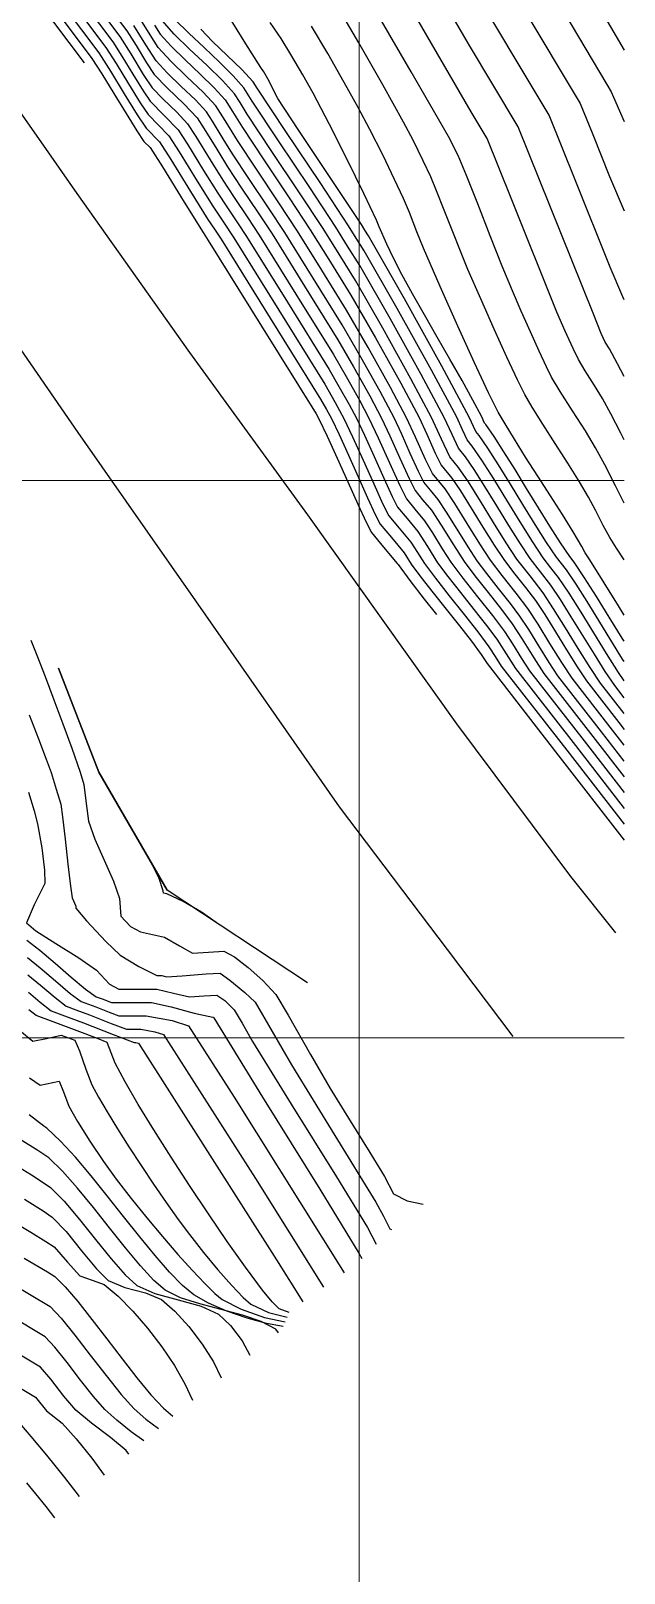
# Model space of a CAD drawing. Extents: x 62405 to 62842, y 108162 to 109685.
# Drawn here: x 62535.3 to 62561.9, y 109526 to 109595.2 of the extents above; entities that cross this region are included whole.
import ezdxf

# ---------------------------------------------------------------- set-up
doc = ezdxf.new("R2010")
doc.units = 0
doc.header["$LTSCALE"] = 0.999976
doc.header["$MEASUREMENT"] = 0
for name, color, linetype in [('coordinate', 2, 'Continuous'), ('curve livello 1 m', 2, 'Continuous'), ('curve livello 1m', 2, 'Continuous'), ('curve livello 5 m', 7, 'Continuous'), ('curve livello 5m', 7, 'Continuous'), ('Per+Mod Surf', 7, 'Continuous'), ('Strade', 7, 'Continuous'), ('TalusHautBas', 7, 'Continuous')]:
    doc.layers.add(name, color=color, linetype=linetype)

msp = doc.modelspace()

# ---------------------------------------------------------------- linework, layer by layer
at = {"layer": 'coordinate', "linetype": 'Continuous', "lineweight": 0}
for p, q in [((62550, 109634.678), (62550, 109487.501)), ((62418.386, 109575), (62561.886, 109575)), ((62462.397, 109550), (62561.886, 109550))]:
    msp.add_line(p, q, dxfattribs=at)
at = {"layer": 'curve livello 1 m', "flags": 128}
for points in [[(62535.193, 109564.498), (62535.609, 109563.418), (62535.954, 109562.504), (62536.175, 109561.898), (62536.408, 109561.15), (62536.605, 109560.48), (62536.685, 109559.916), (62536.801, 109558.919), (62536.93, 109557.785), (62537.046, 109556.809), (62537.124, 109556.286), (62537.278, 109555.903), (62537.285, 109555.815), (62537.762, 109555.246), (62538.628, 109554.323), (62539.267, 109553.704), (62540.109, 109553.205), (62540.916, 109552.789), (62541.147, 109552.79), (62541.347, 109552.742), (62542.052, 109552.784), (62543.132, 109552.874), (62543.766, 109552.9), (62544.187, 109552.594), (62544.87, 109552.028), (62545.327, 109551.605), (62545.327, 109551.605), (62546.091, 109550.283), (62546.955, 109548.781), (62548.909, 109545.616), (62550.748, 109542.631), (62551.083, 109541.992), (62551.38, 109541.429), (62551.446, 109541.406)], [(62535.156, 109561.023), (62535.413, 109560.178), (62535.566, 109559.6), (62535.76, 109558.521), (62535.883, 109557.528), (62535.898, 109556.92), (62535.419, 109555.969), (62535.064, 109555.16)], [(62543.581, 109555.176), (62542.919, 109555.639), (62542.1, 109556.114), (62541.37, 109556.459), (62541.37, 109556.459), (62541.215, 109556.492), (62541.206, 109556.599), (62541.021, 109557.148), (62540.775, 109557.673)], [(62535.064, 109555.16), (62535.486, 109554.798), (62536.393, 109554.226), (62537.423, 109553.591), (62538.21, 109553.037), (62538.801, 109552.407), (62539.208, 109552.182), (62540, 109552.178), (62540.912, 109552.189), (62541.664, 109552.007), (62542.386, 109551.837), (62543.047, 109551.888), (62543.606, 109551.917), (62543.975, 109551.673), (62544.394, 109551.263), (62544.742, 109550.665), (62545.216, 109549.838), (62546.946, 109547.024), (62548.983, 109543.758), (62550.367, 109541.487), (62550.76, 109540.74)], [(62535.085, 109554.38), (62535.67, 109553.934), (62536.361, 109553.346), (62537.072, 109552.727), (62537.713, 109552.188), (62538.196, 109551.841), (62538.461, 109551.743), (62538.877, 109551.58), (62539.738, 109551.579), (62540.677, 109551.588), (62541.563, 109551.393), (62542.589, 109551.108), (62543.424, 109550.932), (62543.447, 109550.934), (62543.462, 109550.922), (62543.477, 109550.895), (62545.663, 109547.339), (62548.237, 109543.213), (62549.987, 109540.342), (62550.115, 109540.099)], [(62535.108, 109553.601), (62535.691, 109553.147), (62536.377, 109552.555), (62537.032, 109551.994), (62537.522, 109551.63), (62538.183, 109551.386), (62538.787, 109551.149), (62539.216, 109550.982), (62539.803, 109550.981), (62540.442, 109550.987), (62541.6, 109550.78), (62542.34, 109550.534), (62544.382, 109547.335), (62549.324, 109539.454)], [(62535.155, 109552.042), (62535.691, 109551.6), (62536.176, 109551.209), (62536.779, 109550.985), (62537.625, 109550.673), (62538.952, 109550.151), (62539.895, 109549.784), (62539.971, 109549.785), (62540.091, 109549.756), (62546.294, 109540.035), (62547.47, 109538.159)], [(62546.857, 109537.676), (62546.412, 109537.834), (62546.097, 109538.154), (62545.661, 109538.686), (62545.661, 109538.686), (62544.899, 109539.715), (62544.08, 109540.868), (62543.231, 109542.102), (62542.38, 109543.375), (62541.554, 109544.646), (62540.78, 109545.872), (62540.085, 109547.012), (62539.497, 109548.024), (62539.042, 109548.866), (62539.042, 109548.866), (62538.687, 109549.791), (62538.259, 109549.964), (62537.347, 109550.316), (62537.347, 109550.316), (62536.27, 109550.713), (62535.502, 109550.998), (62535.502, 109550.998), (62535.178, 109551.263)], [(62534.764, 109550.322), (62535.36, 109549.847), (62535.969, 109549.97), (62536.631, 109550.121), (62537.068, 109549.959), (62537.24, 109549.892), (62537.454, 109549.411), (62537.734, 109548.592), (62538.006, 109547.898), (62538.306, 109547.342), (62538.695, 109546.673), (62539.154, 109545.92), (62539.666, 109545.109), (62540.212, 109544.269), (62540.774, 109543.428), (62541.335, 109542.612), (62541.876, 109541.85), (62542.38, 109541.17), (62543.007, 109540.372), (62543.662, 109539.585), (62544.279, 109538.885), (62544.791, 109538.347), (62545.133, 109538.045), (62545.922, 109537.677), (62546.767, 109537.469)], [(62535.21, 109548.204), (62535.681, 109547.879), (62536.534, 109548.063), (62536.728, 109547.583), (62536.969, 109546.93), (62537.358, 109546.246), (62537.909, 109545.369), (62538.522, 109544.454), (62539.099, 109543.654), (62539.764, 109542.797), (62540.465, 109541.929), (62541.174, 109541.081), (62541.862, 109540.286), (62542.502, 109539.574), (62543.066, 109538.977), (62543.526, 109538.528), (62543.855, 109538.257), (62544.7, 109537.821), (62545.746, 109537.452), (62546.678, 109537.261)], [(62546.378, 109536.766), (62546.251, 109536.934), (62545.603, 109537.271), (62544.757, 109537.552), (62543.808, 109537.804), (62542.852, 109538.058), (62541.983, 109538.34), (62541.298, 109538.681), (62541.298, 109538.681), (62540.788, 109539.117), (62540.184, 109539.771), (62539.513, 109540.576), (62538.8, 109541.469), (62538.073, 109542.384), (62537.357, 109543.257), (62536.68, 109544.022), (62536.068, 109544.615), (62536.068, 109544.615), (62535.574, 109544.951), (62534.782, 109545.433)], [(62534.519, 109544.338), (62535.298, 109543.849), (62535.868, 109543.481), (62536.148, 109543.286), (62536.764, 109542.67), (62537.453, 109541.856), (62538.17, 109540.957), (62538.868, 109540.088), (62539.499, 109539.362), (62540.019, 109538.893), (62540.836, 109538.532), (62541.878, 109538.244), (62542.907, 109537.957), (62543.686, 109537.599), (62544.219, 109537.09), (62544.74, 109536.408), (62545.091, 109535.759)], [(62534.98, 109542.758), (62535.816, 109542.232), (62536.227, 109541.957), (62536.847, 109541.304), (62537.54, 109540.445), (62538.205, 109539.629), (62538.741, 109539.105), (62539.488, 109538.805), (62540.403, 109538.562), (62541.121, 109538.265), (62541.719, 109537.743), (62542.35, 109537.046), (62542.951, 109536.259), (62543.457, 109535.467), (62543.803, 109534.752)], [(62533.797, 109542.141), (62535.269, 109541.28), (62535.943, 109540.866), (62536.306, 109540.628), (62536.91, 109539.933), (62537.462, 109539.317), (62538.017, 109539.123), (62538.557, 109538.931), (62539.177, 109538.412), (62539.838, 109537.743), (62540.502, 109536.971), (62541.137, 109536.139), (62541.707, 109535.294), (62542.178, 109534.481), (62542.515, 109533.745)], [(62540.34, 109531.914), (62539.766, 109532.329), (62539.119, 109532.851), (62538.592, 109533.325), (62538.592, 109533.325), (62538.082, 109533.901), (62537.496, 109534.645), (62536.897, 109535.427), (62536.348, 109536.117), (62535.91, 109536.583), (62535.91, 109536.583), (62531.117, 109539.458)], [(62533.563, 109539.476), (62536.126, 109537.939), (62536.626, 109537.419), (62537.246, 109536.658), (62537.934, 109535.765), (62538.64, 109534.845), (62539.313, 109534.005), (62539.903, 109533.351), (62540.43, 109532.891), (62540.991, 109532.473)], [(62526.224, 109539.423), (62535.478, 109533.872), (62535.972, 109533.272), (62536.672, 109532.707), (62537.304, 109532.007), (62537.999, 109531.143), (62538.548, 109530.375)], [(62539.657, 109531.328), (62539.535, 109531.481), (62538.843, 109532.061), (62537.985, 109532.711), (62537.282, 109533.298), (62537.282, 109533.298), (62536.751, 109533.927), (62536.165, 109534.689), (62535.694, 109535.227), (62535.694, 109535.227), (62528.67, 109539.441)], [(62535.072, 109530.032), (62535.475, 109529.545), (62535.941, 109528.966), (62536.33, 109528.469)]]:
    msp.add_lwpolyline(points, dxfattribs=at)
at = {"layer": 'curve livello 1m', "flags": 128}
for points in [[(62556.917, 109599.826), (62561.114, 109592.77), (62561.302, 109592.448), (62561.412, 109592.205), (62561.886, 109591.109)], [(62561.886, 109573.983), (62561.491, 109574.765), (62561.013, 109575.71), (62560.603, 109576.478), (62560.603, 109576.478), (62560.147, 109577.228), (62559.569, 109578.133), (62559.016, 109579.002), (62558.633, 109579.644), (62558.633, 109579.644), (62558.406, 109580.099), (62558.075, 109580.806), (62557.681, 109581.672), (62557.266, 109582.604), (62556.872, 109583.509), (62556.872, 109583.509), (62556.418, 109584.616), (62555.877, 109585.988), (62555.319, 109587.416), (62554.815, 109588.687), (62554.437, 109589.591), (62554.437, 109589.591), (62554.012, 109590.444), (62552.329, 109593.342), (62549.458, 109598.285)], [(62561.886, 109576.832), (62561.736, 109577.129), (62561.295, 109577.989), (62560.914, 109578.691), (62560.914, 109578.691), (62560.561, 109579.264), (62560.137, 109579.927), (62559.832, 109580.429), (62559.832, 109580.429), (62559.592, 109580.926), (62559.234, 109581.711), (62558.866, 109582.551), (62558.866, 109582.551), (62556.816, 109587.67), (62555.739, 109590.35), (62555.026, 109591.542), (62551.022, 109598.435)], [(62561.886, 109579.669), (62561.59, 109580.237), (62561.225, 109580.905), (62561.225, 109580.905), (62561.032, 109581.215), (62560.859, 109581.593), (62560.494, 109582.506), (62557.13, 109590.875), (62554.902, 109594.598), (62552.586, 109598.585)], [(62559.935, 109597.644), (62561.886, 109594.314)], [(62534.863, 109597.469), (62537.655, 109593.74)], [(62535.423, 109597.388), (62538.002, 109593.943), (62538.449, 109593.252), (62538.988, 109592.374), (62539.537, 109591.47), (62540.016, 109590.697), (62540.342, 109590.217), (62540.617, 109589.939), (62541.168, 109589.073), (62542.141, 109587.492), (62542.992, 109586.128), (62543.226, 109585.776), (62545.616, 109581.934), (62548.067, 109577.995), (62548.187, 109577.779), (62548.561, 109577.001), (62549.01, 109576.014), (62549.484, 109574.951), (62549.932, 109573.95), (62550.305, 109573.143), (62550.553, 109572.667), (62551.09, 109572.016), (62551.708, 109571.281), (62551.741, 109571.229), (62552.268, 109570.511), (62552.91, 109569.683), (62553.472, 109568.991)], [(62535.982, 109597.306), (62538.315, 109594.19), (62538.837, 109593.376), (62539.459, 109592.356), (62540.039, 109591.409), (62540.433, 109590.819), (62541.038, 109590.207), (62541.542, 109589.414), (62542.434, 109587.966), (62543.213, 109586.718), (62543.506, 109586.275), (62543.798, 109585.835), (62546.002, 109582.293), (62548.262, 109578.66), (62548.53, 109578.19), (62548.75, 109577.785), (62549.096, 109577.064), (62549.512, 109576.148), (62549.951, 109575.163), (62550.367, 109574.234), (62550.713, 109573.487), (62550.943, 109573.045), (62551.441, 109572.442), (62552.014, 109571.76), (62552.333, 109571.257), (62552.77, 109570.665), (62553.311, 109569.972), (62553.903, 109569.228), (62554.495, 109568.484), (62555.036, 109567.791), (62555.474, 109567.198), (62555.733, 109566.791), (62558.917, 109562.693), (62561.886, 109558.871)], [(62536.541, 109597.225), (62538.628, 109594.437), (62539.095, 109593.709), (62539.652, 109592.796), (62540.171, 109591.949), (62540.523, 109591.421), (62540.992, 109590.948), (62541.459, 109590.476), (62541.917, 109589.755), (62542.726, 109588.441), (62543.433, 109587.307), (62543.903, 109586.599), (62544.37, 109585.894), (62546.388, 109582.651), (62548.458, 109579.325), (62548.927, 109578.502), (62549.312, 109577.791), (62549.704, 109576.968), (62550.176, 109575.921), (62550.655, 109574.848), (62551.065, 109573.949), (62551.333, 109573.424), (62551.792, 109572.867), (62552.32, 109572.239), (62552.614, 109571.777), (62552.926, 109571.285), (62553.422, 109570.618), (62554.042, 109569.829), (62554.704, 109569), (62555.324, 109568.211), (62555.822, 109567.543), (62556.096, 109567.111), (62556.369, 109566.681), (62559.307, 109562.901), (62561.886, 109559.581)], [(62537.1, 109597.144), (62538.942, 109594.684), (62539.353, 109594.042), (62539.845, 109593.236), (62540.302, 109592.489), (62540.613, 109592.023), (62541.248, 109591.383), (62541.88, 109590.744), (62542.291, 109590.097), (62543.019, 109588.916), (62543.654, 109587.897), (62544.059, 109587.283), (62544.54, 109586.564), (62544.943, 109585.953), (62546.774, 109583.009), (62548.653, 109579.99), (62549.091, 109579.228), (62549.544, 109578.416), (62549.874, 109577.797), (62550.233, 109577.044), (62550.665, 109576.086), (62551.102, 109575.105), (62551.478, 109574.283), (62551.723, 109573.802), (62552.143, 109573.293), (62552.626, 109572.718), (62553.059, 109572.038), (62553.518, 109571.314), (62553.973, 109570.703), (62554.54, 109569.981), (62555.146, 109569.222), (62555.714, 109568.5), (62556.169, 109567.888), (62556.588, 109567.228), (62557.006, 109566.572), (62559.696, 109563.109), (62561.886, 109560.291)], [(62538.218, 109596.981), (62539.568, 109595.178), (62539.988, 109594.515), (62540.462, 109593.737), (62540.793, 109593.227), (62541.39, 109592.602), (62542.129, 109591.903), (62542.722, 109591.28), (62543.04, 109590.779), (62543.603, 109589.865), (62544.095, 109589.076), (62544.721, 109588.127), (62545.465, 109587.015), (62546.087, 109586.071), (62547.547, 109583.726), (62549.044, 109581.32), (62549.746, 109580.1), (62550.47, 109578.799), (62550.999, 109577.808), (62551.375, 109577.011), (62551.823, 109576.011), (62552.235, 109575.096), (62552.503, 109574.558), (62552.845, 109574.144), (62553.237, 109573.677), (62553.68, 109572.998), (62554.224, 109572.114), (62554.704, 109571.37), (62555.183, 109570.731), (62555.783, 109569.975), (62556.383, 109569.218), (62556.863, 109568.578), (62557.316, 109567.88), (62557.83, 109567.046), (62558.28, 109566.352), (62558.28, 109566.352), (62560.475, 109563.526), (62561.886, 109561.71)], [(62561.886, 109571.453), (62561.541, 109571.975), (62561.237, 109572.444), (62561.237, 109572.444), (62560.949, 109572.988), (62560.6, 109573.68), (62560.293, 109574.264), (62560.293, 109574.264), (62559.882, 109574.951), (62559.36, 109575.779), (62558.792, 109576.666), (62558.24, 109577.53), (62557.766, 109578.288), (62557.434, 109578.859), (62557.434, 109578.859), (62557.105, 109579.519), (62556.624, 109580.545), (62556.052, 109581.801), (62555.449, 109583.153), (62554.879, 109584.467), (62554.879, 109584.467), (62554.569, 109585.223), (62554.199, 109586.161), (62553.817, 109587.137), (62553.473, 109588.006), (62553.215, 109588.624), (62553.215, 109588.624), (62552.869, 109589.354), (62552.413, 109590.267), (62551.984, 109591.089), (62551.984, 109591.089), (62551.064, 109592.752), (62549.98, 109594.645), (62548.918, 109596.449)], [(62557.346, 109596.212), (62559.913, 109591.923), (62560.477, 109590.527), (62561.232, 109588.641), (62561.886, 109587.099)], [(62561.886, 109563.129), (62561.254, 109563.942), (62559.553, 109566.132), (62559.093, 109566.832), (62558.558, 109567.697), (62558.021, 109568.563), (62557.558, 109569.269), (62557.558, 109569.269), (62557.038, 109569.952), (62556.408, 109570.743), (62555.889, 109571.426), (62555.889, 109571.426), (62555.405, 109572.165), (62554.84, 109573.081), (62554.289, 109573.972), (62553.849, 109574.635), (62553.849, 109574.635), (62553.283, 109575.315), (62552.979, 109575.943), (62552.527, 109576.955), (62552.124, 109577.82), (62552.124, 109577.82), (62551.396, 109579.183), (62550.4, 109580.972), (62549.434, 109582.651), (62549.434, 109582.651), (62548.319, 109584.442), (62547.232, 109586.19), (62546.39, 109587.467), (62545.383, 109588.971), (62544.536, 109590.256), (62544.536, 109590.256), (62543.981, 109591.151), (62543.564, 109591.816), (62543.564, 109591.816), (62543, 109592.427), (62542.271, 109593.122), (62541.541, 109593.818), (62540.974, 109594.432), (62540.974, 109594.432), (62540.616, 109594.997), (62540.195, 109595.672)], [(62561.886, 109565.258), (62561.464, 109565.802), (62561.041, 109566.434), (62560.554, 109567.206), (62560.034, 109568.048), (62559.515, 109568.891), (62559.026, 109569.666), (62558.6, 109570.304), (62558.6, 109570.304), (62558.133, 109570.907), (62557.667, 109571.51), (62557.667, 109571.51), (62557.228, 109572.169), (62556.718, 109572.982), (62556.175, 109573.864), (62555.642, 109574.73), (62555.159, 109575.494), (62554.767, 109576.073), (62554.767, 109576.073), (62554.453, 109576.449), (62554.163, 109577.07), (62553.811, 109577.837), (62553.811, 109577.837), (62552.785, 109579.758), (62551.381, 109582.28), (62550.02, 109584.646), (62550.02, 109584.646), (62549.478, 109585.517), (62548.949, 109586.367), (62547.777, 109588.144), (62546.377, 109590.237), (62545.198, 109592.025), (62545.198, 109592.025), (62544.827, 109592.621), (62544.343, 109593.165), (62543.725, 109593.779), (62543.039, 109594.427), (62542.352, 109595.076), (62541.731, 109595.691)], [(62561.886, 109566.883), (62561.816, 109566.993), (62561.289, 109567.844), (62560.749, 109568.722), (62560.221, 109569.574), (62559.728, 109570.349), (62559.294, 109570.994), (62559.294, 109570.994), (62558.852, 109571.566), (62558.408, 109572.229), (62557.896, 109573.038), (62557.346, 109573.929), (62556.788, 109574.838), (62556.254, 109575.701), (62555.774, 109576.453), (62555.379, 109577.031), (62555.379, 109577.031), (62555.233, 109577.206), (62554.936, 109577.849), (62553.711, 109580.142), (62552.035, 109583.152), (62550.411, 109585.976), (62550.411, 109585.976), (62550.25, 109586.234), (62550.094, 109586.485), (62548.785, 109588.463), (62547.255, 109590.746), (62546.342, 109592.144), (62546.342, 109592.144), (62545.903, 109593.024), (62545.721, 109593.338), (62545.589, 109593.528), (62544.907, 109594.596), (62544.131, 109595.847)], [(62561.886, 109567.791), (62561.804, 109567.924), (62561.219, 109568.876), (62560.646, 109569.8), (62560.111, 109570.64), (62559.642, 109571.34), (62559.642, 109571.34), (62559.444, 109571.595), (62559.029, 109572.212), (62558.553, 109572.958), (62558.04, 109573.785), (62557.511, 109574.646), (62556.989, 109575.496), (62556.495, 109576.288), (62556.053, 109576.975), (62555.685, 109577.511), (62555.685, 109577.511), (62555.623, 109577.584), (62555.498, 109577.855), (62555.098, 109578.611), (62554.613, 109579.488), (62554.07, 109580.446), (62553.5, 109581.441), (62552.932, 109582.434), (62552.395, 109583.382), (62551.918, 109584.244), (62551.532, 109584.978), (62551.532, 109584.978), (62551.236, 109585.607), (62550.892, 109586.383), (62550.892, 109586.383), (62550.769, 109586.689), (62550.207, 109587.888), (62549.457, 109589.414), (62548.654, 109591), (62547.93, 109592.379), (62547.93, 109592.379), (62547.466, 109593.211), (62546.937, 109594.123), (62546.501, 109594.841), (62546.501, 109594.841), (62546.006, 109595.557)], [(62561.886, 109562.419), (62560.865, 109563.734), (62558.917, 109566.242), (62558.523, 109566.841), (62558.065, 109567.58), (62557.606, 109568.32), (62557.211, 109568.924), (62557.211, 109568.924), (62556.785, 109569.49), (62556.253, 109570.161), (62555.721, 109570.832), (62555.296, 109571.398), (62555.296, 109571.398), (62554.881, 109572.033), (62554.395, 109572.821), (62553.921, 109573.586), (62553.543, 109574.156), (62553.543, 109574.156), (62553.196, 109574.57), (62552.893, 109574.937), (62552.893, 109574.937), (62552.656, 109575.413), (62552.291, 109576.222), (62551.895, 109577.108), (62551.562, 109577.814), (62551.562, 109577.814), (62550.933, 109578.991), (62550.073, 109580.536), (62549.239, 109581.986), (62549.239, 109581.986), (62547.933, 109584.084), (62546.66, 109586.131), (62545.927, 109587.241), (62545.052, 109588.549), (62544.316, 109589.666), (62544.316, 109589.666), (62543.896, 109590.34), (62543.415, 109591.12), (62543.143, 109591.548), (62543.143, 109591.548), (62542.651, 109592.081), (62542.015, 109592.687), (62541.379, 109593.294), (62540.884, 109593.829), (62540.884, 109593.829), (62540.423, 109594.557), (62539.882, 109595.425)], [(62540.809, 109595.437), (62541.064, 109595.034), (62541.555, 109594.491), (62542.188, 109593.876), (62542.866, 109593.238), (62543.497, 109592.625), (62543.985, 109592.085), (62544.316, 109591.556), (62544.757, 109590.845), (62545.715, 109589.393), (62546.852, 109587.693), (62547.804, 109586.249), (62548.705, 109584.801), (62549.629, 109583.316), (62550.727, 109581.408), (62551.859, 109579.375), (62552.686, 109577.826), (62553.029, 109577.089), (62553.414, 109576.228), (62553.673, 109575.693), (62554.155, 109575.115), (62554.543, 109574.537), (62555.026, 109573.765), (62555.547, 109572.915), (62556.051, 109572.105), (62556.481, 109571.454), (62556.925, 109570.871), (62557.462, 109570.197), (62557.905, 109569.614), (62558.32, 109568.988), (62558.799, 109568.221), (62559.3, 109567.407), (62559.778, 109566.643), (62560.19, 109566.022), (62561.644, 109564.151), (62561.886, 109563.839)], [(62561.886, 109566.012), (62561.635, 109566.388), (62561.099, 109567.238), (62560.527, 109568.165), (62559.954, 109569.094), (62559.416, 109569.947), (62558.947, 109570.649), (62558.947, 109570.649), (62558.603, 109571.094), (62558.259, 109571.538), (62558.259, 109571.538), (62557.777, 109572.262), (62557.216, 109573.156), (62556.621, 109574.125), (62556.035, 109575.076), (62555.504, 109575.916), (62555.073, 109576.552), (62555.073, 109576.552), (62554.843, 109576.828), (62554.631, 109577.281), (62554.373, 109577.843), (62554.373, 109577.843), (62553.248, 109579.95), (62551.708, 109582.716), (62550.215, 109585.311), (62550.215, 109585.311), (62549.864, 109585.876), (62549.521, 109586.426), (62548.24, 109588.37), (62546.708, 109590.659), (62545.419, 109592.614), (62545.419, 109592.614), (62545.247, 109592.889), (62544.734, 109593.445), (62544.072, 109594.076), (62543.411, 109594.706), (62542.899, 109595.26)]]:
    msp.add_lwpolyline(points, dxfattribs=at)
at = {"layer": 'curve livello 5 m', "flags": 128}
for points in [[(62535.265, 109567.837), (62535.533, 109567.169), (62535.908, 109566.205), (62536.303, 109565.165), (62536.703, 109564.083), (62537.099, 109562.989), (62537.476, 109561.914), (62537.476, 109561.914), (62537.644, 109561.361), (62537.746, 109560.51), (62537.847, 109559.722), (62537.847, 109559.722), (62538.136, 109558.915), (62538.557, 109557.964), (62538.972, 109557.024), (62539.242, 109556.251), (62539.242, 109556.251), (62539.307, 109555.454), (62539.732, 109555.001), (62540.183, 109554.751), (62540.729, 109554.635), (62541.269, 109554.519), (62541.269, 109554.519), (62541.93, 109554.128), (62542.524, 109553.791), (62542.524, 109553.791), (62543.241, 109553.844), (62543.925, 109553.883), (62543.925, 109553.883), (62544.397, 109553.628), (62545.017, 109553.16), (62545.674, 109552.569), (62546.26, 109551.947), (62546.26, 109551.947), (62546.806, 109551.02), (62547.812, 109549.251), (62548.693, 109547.724), (62548.693, 109547.724), (62549.511, 109546.393), (62550.474, 109544.85), (62551.129, 109543.776), (62551.534, 109543.004), (62552.144, 109542.694), (62552.875, 109542.536)], [(62535.132, 109552.821), (62535.705, 109552.363), (62536.353, 109551.802), (62536.849, 109551.42), (62536.849, 109551.42), (62537.288, 109551.256), (62537.904, 109551.03), (62537.904, 109551.03), (62538.869, 109550.65), (62539.555, 109550.383), (62539.555, 109550.383), (62540.207, 109550.386), (62540.822, 109550.276), (62541.216, 109550.145), (62541.216, 109550.145), (62545.338, 109543.685), (62548.397, 109538.807)], [(62546.588, 109537.054), (62545.838, 109537.178), (62544.965, 109537.415), (62544.066, 109537.732), (62543.238, 109538.095), (62542.576, 109538.469), (62542.576, 109538.469), (62542.073, 109538.884), (62541.49, 109539.485), (62540.843, 109540.229), (62540.151, 109541.075), (62539.43, 109541.981), (62538.697, 109542.905), (62537.969, 109543.805), (62537.264, 109544.64), (62536.598, 109545.367), (62535.989, 109545.944), (62535.852, 109546.03), (62535.193, 109546.542)], [(62534.97, 109540.11), (62536.009, 109539.494), (62536.342, 109539.295), (62536.809, 109538.826), (62537.372, 109538.163), (62538.003, 109537.366), (62538.674, 109536.491), (62539.359, 109535.597), (62540.028, 109534.742), (62540.655, 109533.982), (62541.213, 109533.378), (62541.643, 109533.031)], [(62534.751, 109532.715), (62535.272, 109532.116), (62535.272, 109532.116), (62535.965, 109531.277), (62536.768, 109530.279), (62537.439, 109529.422)]]:
    msp.add_lwpolyline(points, dxfattribs=at)
at = {"layer": 'curve livello 5m', "flags": 128}
for points in [[(62561.886, 109583.108), (62561.826, 109583.252), (62561.266, 109584.571), (62559.695, 109588.494), (62558.522, 109591.399), (62554.778, 109597.654)], [(62537.659, 109597.062), (62539.255, 109594.931), (62539.751, 109594.148), (62540.311, 109593.227), (62540.703, 109592.625), (62540.703, 109592.625), (62541.197, 109592.107), (62541.81, 109591.528), (62542.301, 109591.012), (62542.301, 109591.012), (62542.666, 109590.438), (62543.311, 109589.39), (62543.875, 109588.487), (62543.875, 109588.487), (62544.39, 109587.705), (62545.003, 109586.789), (62545.515, 109586.012), (62545.515, 109586.012), (62547.161, 109583.368), (62548.848, 109580.655), (62549.419, 109579.664), (62550.007, 109578.607), (62550.437, 109577.802), (62550.437, 109577.802), (62550.856, 109576.914), (62551.355, 109575.799), (62551.814, 109574.78), (62552.113, 109574.18), (62552.113, 109574.18), (62552.494, 109573.719), (62552.931, 109573.198), (62552.931, 109573.198), (62553.288, 109572.651), (62553.725, 109571.94), (62554.111, 109571.342), (62554.111, 109571.342), (62554.645, 109570.63), (62555.313, 109569.788), (62555.981, 109568.945), (62556.516, 109568.233), (62556.516, 109568.233), (62556.876, 109567.677), (62557.285, 109567.014), (62557.643, 109566.462), (62557.643, 109566.462), (62560.086, 109563.318), (62561.886, 109561)], [(62561.886, 109564.548), (62560.827, 109565.912), (62560.363, 109566.611), (62559.824, 109567.473), (62559.26, 109568.39), (62558.72, 109569.254), (62558.253, 109569.959), (62558.253, 109569.959), (62557.663, 109570.721), (62557.074, 109571.482), (62556.591, 109572.214), (62556.025, 109573.123), (62555.439, 109574.078), (62554.896, 109574.945), (62554.461, 109575.594), (62554.063, 109576.071), (62553.695, 109576.858), (62553.249, 109577.832), (62552.322, 109579.567), (62551.054, 109581.844), (62549.825, 109583.981), (62549.092, 109585.159), (62548.377, 109586.308), (62547.315, 109587.918), (62546.046, 109589.815), (62544.977, 109591.435), (62544.651, 109591.961), (62544.406, 109592.353), (62543.862, 109592.954), (62543.16, 109593.637), (62542.405, 109594.347), (62541.701, 109595.032), (62541.154, 109595.636)], [(62561.886, 109568.962), (62561.628, 109569.38), (62560.342, 109571.439), (62560.137, 109571.753), (62559.982, 109572.051), (62559.595, 109572.704), (62559.114, 109573.477), (62558.576, 109574.324), (62558.015, 109575.199), (62557.466, 109576.057), (62556.962, 109576.853), (62556.54, 109577.54), (62556.234, 109578.073), (62555.803, 109578.939), (62555.173, 109580.284), (62554.423, 109581.93), (62553.633, 109583.703), (62552.885, 109585.425), (62552.588, 109586.161), (62552.25, 109587.024), (62551.992, 109587.656), (62551.589, 109588.516), (62551.052, 109589.609), (62550.476, 109590.746), (62549.957, 109591.734), (62549.329, 109592.869), (62548.59, 109594.159), (62547.865, 109595.39)]]:
    msp.add_lwpolyline(points, dxfattribs=at)
at = {"layer": 'Per+Mod Surf', "linetype": 'Continuous'}
for p, q in [((62538.31, 109561.925), (62536.51, 109566.592)), ((62541.379, 109556.63), (62538.31, 109561.925)), ((62547.683, 109552.468), (62541.379, 109556.63))]:
    msp.add_line(p, q, dxfattribs=at)
at = {"layer": 'Strade', "linetype": 'Continuous', "flags": 128}
for points in [[(62490.266, 109633.674), (62490.381, 109633.547), (62495.573, 109630.227), (62503.081, 109625.033), (62510.962, 109618.738), (62518.006, 109612.044), (62524.466, 109605.084), (62530.1, 109598.06), (62534.28, 109592.248), (62535.713, 109590.207), (62537.329, 109587.882), (62542.387, 109580.75), (62547.672, 109573.468), (62554.369, 109564.095), (62559.483, 109557.245), (62561.502, 109554.718)], [(62556.907, 109550.066), (62553.964, 109553.96), (62549.12, 109560.369), (62542.669, 109569.606), (62537.389, 109577.165), (62532.362, 109584.423), (62529.353, 109588.776), (62524.187, 109595.986), (62517.766, 109603.766), (62510.975, 109610.819), (62503.339, 109617.66), (62495.918, 109623.366), (62490.266, 109627.089)]]:
    msp.add_lwpolyline(points, dxfattribs=at)
at = {"layer": 'TalusHautBas', "linetype": 'Continuous'}
for p, q in [((62536.51, 109566.592), (62538.31, 109561.925)), ((62538.31, 109561.925), (62541.379, 109556.63)), ((62547.683, 109552.468), (62541.379, 109556.63))]:
    msp.add_line(p, q, dxfattribs=at)

doc.saveas('drawing.dxf')
